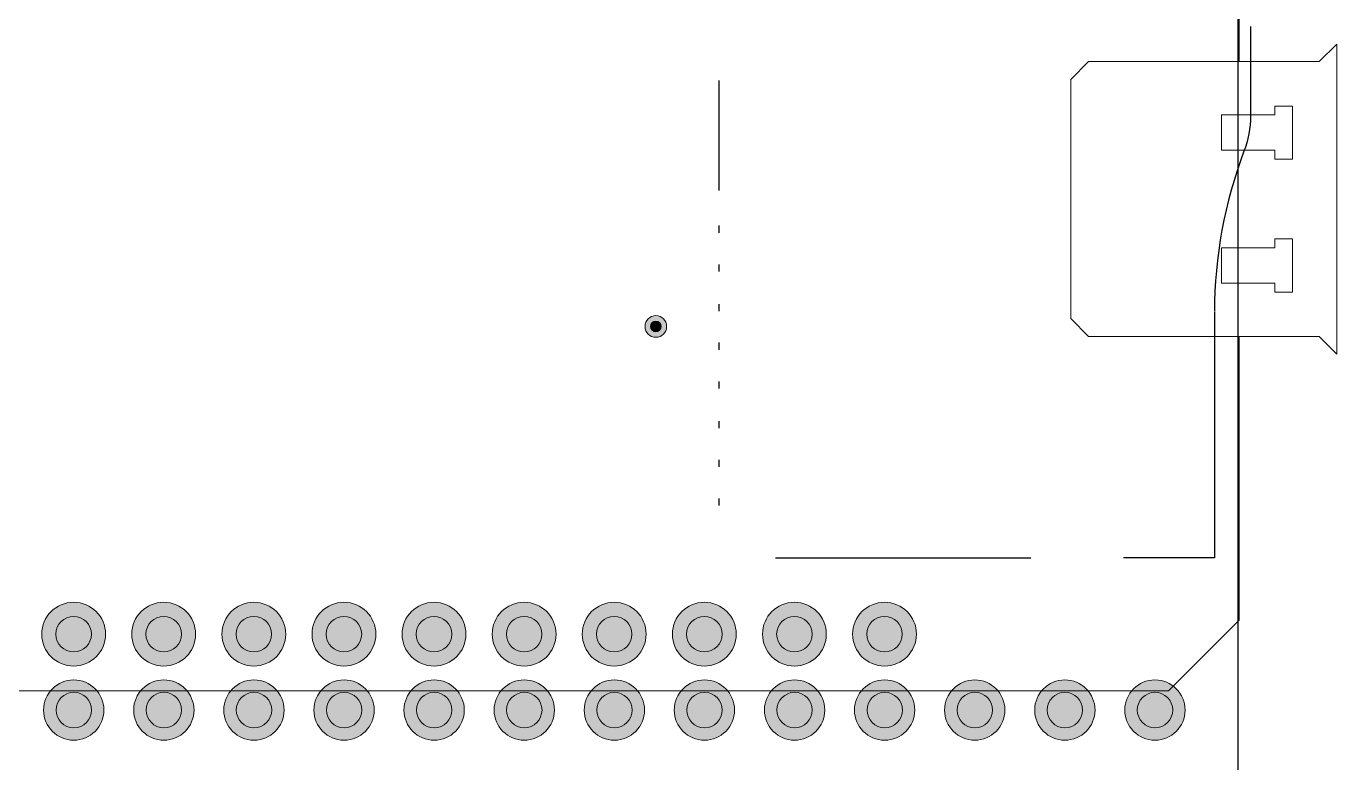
# Model space of a CAD drawing. Extents: x 47 to 242, y 40 to 285.
# Drawn here: x 137.5 to 242.2, y 171.5 to 230.4 of the extents above; entities that cross this region are included whole.
import ezdxf

# ---------------------------------------------------------------- set-up
doc = ezdxf.new("R2010")
doc.units = 0
doc.header["$MEASUREMENT"] = 0
doc.layers.add('Layer 1', color=7, linetype='Continuous')

msp = doc.modelspace()

# ---------------------------------------------------------------- hatches: boundary and pattern name
at = {"layer": 'Layer 1', "true_color": 0xbfbfbf}
h = msp.add_hatch(color=9, dxfattribs=at)
h.dxf.hatch_style = 2
edge = h.paths.add_edge_path()
edge.add_spline(control_points=[(188.64, 206.42), (188.64, 206.9), (188.25, 207.29), (187.78, 207.29), (187.3, 207.29), (186.91, 206.9), (186.91, 206.42), (186.91, 205.95), (187.3, 205.56), (187.78, 205.56), (188.25, 205.56), (188.64, 205.95), (188.64, 206.42)], knot_values=[0, 0, 0, 0, 1, 1, 1, 2, 2, 2, 3, 3, 3, 4, 4, 4, 4], degree=3, periodic=0)
edge.add_line((188.64, 206.42), (188.64, 206.42))
at = {"layer": 'Layer 1', "true_color": 0x212121}
h = msp.add_hatch(color=250, dxfattribs=at)
h.dxf.hatch_style = 2
edge = h.paths.add_edge_path()
edge.add_spline(control_points=[(188.21, 206.42), (188.21, 206.66), (188.01, 206.86), (187.78, 206.86), (187.54, 206.86), (187.34, 206.66), (187.34, 206.42), (187.34, 206.19), (187.54, 205.99), (187.78, 205.99), (188.01, 205.99), (188.21, 206.19), (188.21, 206.42)], knot_values=[0, 0, 0, 0, 1, 1, 1, 2, 2, 2, 3, 3, 3, 4, 4, 4, 4], degree=3, periodic=0)
edge.add_line((188.21, 206.42), (188.21, 206.42))
at = {"layer": 'Layer 1', "true_color": 0xbfbfbf}
h = msp.add_hatch(color=9, dxfattribs=at)
h.dxf.hatch_style = 2
edge = h.paths.add_edge_path()
edge.add_spline(control_points=[(143.8, 181.82), (143.8, 183.23), (142.66, 184.37), (141.25, 184.37), (139.84, 184.37), (138.7, 183.23), (138.7, 181.82), (138.7, 180.41), (139.84, 179.27), (141.25, 179.27), (142.66, 179.27), (143.8, 180.41), (143.8, 181.82)], knot_values=[0, 0, 0, 0, 1, 1, 1, 2, 2, 2, 3, 3, 3, 4, 4, 4, 4], degree=3, periodic=0)
edge.add_line((143.8, 181.82), (143.8, 181.82))
h = msp.add_hatch(color=9, dxfattribs=at)
h.dxf.hatch_style = 2
edge = h.paths.add_edge_path()
edge.add_spline(control_points=[(151, 181.82), (151, 183.23), (149.86, 184.37), (148.45, 184.37), (147.04, 184.37), (145.9, 183.23), (145.9, 181.82), (145.9, 180.41), (147.04, 179.27), (148.45, 179.27), (149.86, 179.27), (151, 180.41), (151, 181.82)], knot_values=[0, 0, 0, 0, 1, 1, 1, 2, 2, 2, 3, 3, 3, 4, 4, 4, 4], degree=3, periodic=0)
edge.add_line((151, 181.82), (151, 181.82))
h = msp.add_hatch(color=9, dxfattribs=at)
h.dxf.hatch_style = 2
edge = h.paths.add_edge_path()
edge.add_spline(control_points=[(158.2, 181.82), (158.2, 183.23), (157.06, 184.37), (155.65, 184.37), (154.24, 184.37), (153.1, 183.23), (153.1, 181.82), (153.1, 180.41), (154.24, 179.27), (155.65, 179.27), (157.06, 179.27), (158.2, 180.41), (158.2, 181.82)], knot_values=[0, 0, 0, 0, 1, 1, 1, 2, 2, 2, 3, 3, 3, 4, 4, 4, 4], degree=3, periodic=0)
edge.add_line((158.2, 181.82), (158.2, 181.82))
h = msp.add_hatch(color=9, dxfattribs=at)
h.dxf.hatch_style = 2
edge = h.paths.add_edge_path()
edge.add_spline(control_points=[(165.4, 181.82), (165.4, 183.23), (164.26, 184.37), (162.85, 184.37), (161.44, 184.37), (160.3, 183.23), (160.3, 181.82), (160.3, 180.41), (161.44, 179.27), (162.85, 179.27), (164.26, 179.27), (165.4, 180.41), (165.4, 181.82)], knot_values=[0, 0, 0, 0, 1, 1, 1, 2, 2, 2, 3, 3, 3, 4, 4, 4, 4], degree=3, periodic=0)
edge.add_line((165.4, 181.82), (165.4, 181.82))
h = msp.add_hatch(color=9, dxfattribs=at)
h.dxf.hatch_style = 2
edge = h.paths.add_edge_path()
edge.add_spline(control_points=[(172.6, 181.82), (172.6, 183.23), (171.46, 184.37), (170.05, 184.37), (168.64, 184.37), (167.5, 183.23), (167.5, 181.82), (167.5, 180.41), (168.64, 179.27), (170.05, 179.27), (171.46, 179.27), (172.6, 180.41), (172.6, 181.82)], knot_values=[0, 0, 0, 0, 1, 1, 1, 2, 2, 2, 3, 3, 3, 4, 4, 4, 4], degree=3, periodic=0)
edge.add_line((172.6, 181.82), (172.6, 181.82))
h = msp.add_hatch(color=9, dxfattribs=at)
h.dxf.hatch_style = 2
edge = h.paths.add_edge_path()
edge.add_spline(control_points=[(179.8, 181.82), (179.8, 183.23), (178.66, 184.37), (177.25, 184.37), (175.84, 184.37), (174.7, 183.23), (174.7, 181.82), (174.7, 180.41), (175.84, 179.27), (177.25, 179.27), (178.66, 179.27), (179.8, 180.41), (179.8, 181.82)], knot_values=[0, 0, 0, 0, 1, 1, 1, 2, 2, 2, 3, 3, 3, 4, 4, 4, 4], degree=3, periodic=0)
edge.add_line((179.8, 181.82), (179.8, 181.82))
h = msp.add_hatch(color=9, dxfattribs=at)
h.dxf.hatch_style = 2
edge = h.paths.add_edge_path()
edge.add_spline(control_points=[(187, 181.82), (187, 183.23), (185.86, 184.37), (184.45, 184.37), (183.04, 184.37), (181.9, 183.23), (181.9, 181.82), (181.9, 180.41), (183.04, 179.27), (184.45, 179.27), (185.86, 179.27), (187, 180.41), (187, 181.82)], knot_values=[0, 0, 0, 0, 1, 1, 1, 2, 2, 2, 3, 3, 3, 4, 4, 4, 4], degree=3, periodic=0)
edge.add_line((187, 181.82), (187, 181.82))
h = msp.add_hatch(color=9, dxfattribs=at)
h.dxf.hatch_style = 2
edge = h.paths.add_edge_path()
edge.add_spline(control_points=[(194.2, 181.82), (194.2, 183.23), (193.06, 184.37), (191.65, 184.37), (190.24, 184.37), (189.1, 183.23), (189.1, 181.82), (189.1, 180.41), (190.24, 179.27), (191.65, 179.27), (193.06, 179.27), (194.2, 180.41), (194.2, 181.82)], knot_values=[0, 0, 0, 0, 1, 1, 1, 2, 2, 2, 3, 3, 3, 4, 4, 4, 4], degree=3, periodic=0)
edge.add_line((194.2, 181.82), (194.2, 181.82))
h = msp.add_hatch(color=9, dxfattribs=at)
h.dxf.hatch_style = 2
edge = h.paths.add_edge_path()
edge.add_spline(control_points=[(201.4, 181.82), (201.4, 183.23), (200.26, 184.37), (198.85, 184.37), (197.44, 184.37), (196.3, 183.23), (196.3, 181.82), (196.3, 180.41), (197.44, 179.27), (198.85, 179.27), (200.26, 179.27), (201.4, 180.41), (201.4, 181.82)], knot_values=[0, 0, 0, 0, 1, 1, 1, 2, 2, 2, 3, 3, 3, 4, 4, 4, 4], degree=3, periodic=0)
edge.add_line((201.4, 181.82), (201.4, 181.82))
h = msp.add_hatch(color=9, dxfattribs=at)
h.dxf.hatch_style = 2
edge = h.paths.add_edge_path()
edge.add_spline(control_points=[(208.6, 181.82), (208.6, 183.23), (207.46, 184.37), (206.05, 184.37), (204.64, 184.37), (203.5, 183.23), (203.5, 181.82), (203.5, 180.41), (204.64, 179.27), (206.05, 179.27), (207.46, 179.27), (208.6, 180.41), (208.6, 181.82)], knot_values=[0, 0, 0, 0, 1, 1, 1, 2, 2, 2, 3, 3, 3, 4, 4, 4, 4], degree=3, periodic=0)
edge.add_line((208.6, 181.82), (208.6, 181.82))
at = {"layer": 'Layer 1', "true_color": 0x212121}
h = msp.add_hatch(color=250, dxfattribs=at)
h.dxf.hatch_style = 2
edge = h.paths.add_edge_path()
edge.add_spline(control_points=[(142.67, 181.82), (142.67, 182.6), (142.03, 183.24), (141.25, 183.24), (140.47, 183.24), (139.83, 182.6), (139.83, 181.82), (139.83, 181.04), (140.47, 180.4), (141.25, 180.4), (142.03, 180.4), (142.67, 181.04), (142.67, 181.82)], knot_values=[0, 0, 0, 0, 1, 1, 1, 2, 2, 2, 3, 3, 3, 4, 4, 4, 4], degree=3, periodic=0)
edge.add_line((142.67, 181.82), (142.67, 181.82))
h = msp.add_hatch(color=250, dxfattribs=at)
h.dxf.hatch_style = 2
edge = h.paths.add_edge_path()
edge.add_spline(control_points=[(149.87, 181.82), (149.87, 182.6), (149.23, 183.24), (148.45, 183.24), (147.67, 183.24), (147.03, 182.6), (147.03, 181.82), (147.03, 181.04), (147.67, 180.4), (148.45, 180.4), (149.23, 180.4), (149.87, 181.04), (149.87, 181.82)], knot_values=[0, 0, 0, 0, 1, 1, 1, 2, 2, 2, 3, 3, 3, 4, 4, 4, 4], degree=3, periodic=0)
edge.add_line((149.87, 181.82), (149.87, 181.82))
h = msp.add_hatch(color=250, dxfattribs=at)
h.dxf.hatch_style = 2
edge = h.paths.add_edge_path()
edge.add_spline(control_points=[(157.07, 181.82), (157.07, 182.6), (156.43, 183.24), (155.65, 183.24), (154.87, 183.24), (154.23, 182.6), (154.23, 181.82), (154.23, 181.04), (154.87, 180.4), (155.65, 180.4), (156.43, 180.4), (157.07, 181.04), (157.07, 181.82)], knot_values=[0, 0, 0, 0, 1, 1, 1, 2, 2, 2, 3, 3, 3, 4, 4, 4, 4], degree=3, periodic=0)
edge.add_line((157.07, 181.82), (157.07, 181.82))
h = msp.add_hatch(color=250, dxfattribs=at)
h.dxf.hatch_style = 2
edge = h.paths.add_edge_path()
edge.add_spline(control_points=[(164.27, 181.82), (164.27, 182.6), (163.63, 183.24), (162.85, 183.24), (162.07, 183.24), (161.43, 182.6), (161.43, 181.82), (161.43, 181.04), (162.07, 180.4), (162.85, 180.4), (163.63, 180.4), (164.27, 181.04), (164.27, 181.82)], knot_values=[0, 0, 0, 0, 1, 1, 1, 2, 2, 2, 3, 3, 3, 4, 4, 4, 4], degree=3, periodic=0)
edge.add_line((164.27, 181.82), (164.27, 181.82))
h = msp.add_hatch(color=250, dxfattribs=at)
h.dxf.hatch_style = 2
edge = h.paths.add_edge_path()
edge.add_spline(control_points=[(171.47, 181.82), (171.47, 182.6), (170.83, 183.24), (170.05, 183.24), (169.27, 183.24), (168.63, 182.6), (168.63, 181.82), (168.63, 181.04), (169.27, 180.4), (170.05, 180.4), (170.83, 180.4), (171.47, 181.04), (171.47, 181.82)], knot_values=[0, 0, 0, 0, 1, 1, 1, 2, 2, 2, 3, 3, 3, 4, 4, 4, 4], degree=3, periodic=0)
edge.add_line((171.47, 181.82), (171.47, 181.82))
h = msp.add_hatch(color=250, dxfattribs=at)
h.dxf.hatch_style = 2
edge = h.paths.add_edge_path()
edge.add_spline(control_points=[(178.67, 181.82), (178.67, 182.6), (178.03, 183.24), (177.25, 183.24), (176.47, 183.24), (175.83, 182.6), (175.83, 181.82), (175.83, 181.04), (176.47, 180.4), (177.25, 180.4), (178.03, 180.4), (178.67, 181.04), (178.67, 181.82)], knot_values=[0, 0, 0, 0, 1, 1, 1, 2, 2, 2, 3, 3, 3, 4, 4, 4, 4], degree=3, periodic=0)
edge.add_line((178.67, 181.82), (178.67, 181.82))
h = msp.add_hatch(color=250, dxfattribs=at)
h.dxf.hatch_style = 2
edge = h.paths.add_edge_path()
edge.add_spline(control_points=[(185.87, 181.82), (185.87, 182.6), (185.23, 183.24), (184.45, 183.24), (183.67, 183.24), (183.03, 182.6), (183.03, 181.82), (183.03, 181.04), (183.67, 180.4), (184.45, 180.4), (185.23, 180.4), (185.87, 181.04), (185.87, 181.82)], knot_values=[0, 0, 0, 0, 1, 1, 1, 2, 2, 2, 3, 3, 3, 4, 4, 4, 4], degree=3, periodic=0)
edge.add_line((185.87, 181.82), (185.87, 181.82))
h = msp.add_hatch(color=250, dxfattribs=at)
h.dxf.hatch_style = 2
edge = h.paths.add_edge_path()
edge.add_spline(control_points=[(193.07, 181.82), (193.07, 182.6), (192.43, 183.24), (191.65, 183.24), (190.87, 183.24), (190.23, 182.6), (190.23, 181.82), (190.23, 181.04), (190.87, 180.4), (191.65, 180.4), (192.43, 180.4), (193.07, 181.04), (193.07, 181.82)], knot_values=[0, 0, 0, 0, 1, 1, 1, 2, 2, 2, 3, 3, 3, 4, 4, 4, 4], degree=3, periodic=0)
edge.add_line((193.07, 181.82), (193.07, 181.82))
h = msp.add_hatch(color=250, dxfattribs=at)
h.dxf.hatch_style = 2
edge = h.paths.add_edge_path()
edge.add_spline(control_points=[(200.27, 181.82), (200.27, 182.6), (199.63, 183.24), (198.85, 183.24), (198.07, 183.24), (197.43, 182.6), (197.43, 181.82), (197.43, 181.04), (198.07, 180.4), (198.85, 180.4), (199.63, 180.4), (200.27, 181.04), (200.27, 181.82)], knot_values=[0, 0, 0, 0, 1, 1, 1, 2, 2, 2, 3, 3, 3, 4, 4, 4, 4], degree=3, periodic=0)
edge.add_line((200.27, 181.82), (200.27, 181.82))
h = msp.add_hatch(color=250, dxfattribs=at)
h.dxf.hatch_style = 2
edge = h.paths.add_edge_path()
edge.add_spline(control_points=[(207.47, 181.82), (207.47, 182.6), (206.83, 183.24), (206.05, 183.24), (205.27, 183.24), (204.63, 182.6), (204.63, 181.82), (204.63, 181.04), (205.27, 180.4), (206.05, 180.4), (206.83, 180.4), (207.47, 181.04), (207.47, 181.82)], knot_values=[0, 0, 0, 0, 1, 1, 1, 2, 2, 2, 3, 3, 3, 4, 4, 4, 4], degree=3, periodic=0)
edge.add_line((207.47, 181.82), (207.47, 181.82))
at = {"layer": 'Layer 1', "true_color": 0xbfbfbf}
h = msp.add_hatch(color=9, dxfattribs=at)
h.dxf.hatch_style = 2
edge = h.paths.add_edge_path()
edge.add_spline(control_points=[(143.67, 175.75), (143.67, 177.08), (142.59, 178.16), (141.26, 178.16), (139.93, 178.16), (138.85, 177.08), (138.85, 175.75), (138.85, 174.42), (139.93, 173.34), (141.26, 173.34), (142.59, 173.34), (143.67, 174.42), (143.67, 175.75)], knot_values=[0, 0, 0, 0, 1, 1, 1, 2, 2, 2, 3, 3, 3, 4, 4, 4, 4], degree=3, periodic=0)
edge.add_line((143.67, 175.75), (143.67, 175.75))
h = msp.add_hatch(color=9, dxfattribs=at)
h.dxf.hatch_style = 2
edge = h.paths.add_edge_path()
edge.add_spline(control_points=[(150.87, 175.75), (150.87, 177.08), (149.79, 178.16), (148.46, 178.16), (147.13, 178.16), (146.05, 177.08), (146.05, 175.75), (146.05, 174.42), (147.13, 173.34), (148.46, 173.34), (149.79, 173.34), (150.87, 174.42), (150.87, 175.75)], knot_values=[0, 0, 0, 0, 1, 1, 1, 2, 2, 2, 3, 3, 3, 4, 4, 4, 4], degree=3, periodic=0)
edge.add_line((150.87, 175.75), (150.87, 175.75))
h = msp.add_hatch(color=9, dxfattribs=at)
h.dxf.hatch_style = 2
edge = h.paths.add_edge_path()
edge.add_spline(control_points=[(158.07, 175.75), (158.07, 177.08), (156.99, 178.16), (155.66, 178.16), (154.33, 178.16), (153.25, 177.08), (153.25, 175.75), (153.25, 174.42), (154.33, 173.34), (155.66, 173.34), (156.99, 173.34), (158.07, 174.42), (158.07, 175.75)], knot_values=[0, 0, 0, 0, 1, 1, 1, 2, 2, 2, 3, 3, 3, 4, 4, 4, 4], degree=3, periodic=0)
edge.add_line((158.07, 175.75), (158.07, 175.75))
h = msp.add_hatch(color=9, dxfattribs=at)
h.dxf.hatch_style = 2
edge = h.paths.add_edge_path()
edge.add_spline(control_points=[(165.27, 175.75), (165.27, 177.08), (164.19, 178.16), (162.86, 178.16), (161.53, 178.16), (160.45, 177.08), (160.45, 175.75), (160.45, 174.42), (161.53, 173.34), (162.86, 173.34), (164.19, 173.34), (165.27, 174.42), (165.27, 175.75)], knot_values=[0, 0, 0, 0, 1, 1, 1, 2, 2, 2, 3, 3, 3, 4, 4, 4, 4], degree=3, periodic=0)
edge.add_line((165.27, 175.75), (165.27, 175.75))
h = msp.add_hatch(color=9, dxfattribs=at)
h.dxf.hatch_style = 2
edge = h.paths.add_edge_path()
edge.add_spline(control_points=[(172.47, 175.75), (172.47, 177.08), (171.39, 178.16), (170.06, 178.16), (168.73, 178.16), (167.65, 177.08), (167.65, 175.75), (167.65, 174.42), (168.73, 173.34), (170.06, 173.34), (171.39, 173.34), (172.47, 174.42), (172.47, 175.75)], knot_values=[0, 0, 0, 0, 1, 1, 1, 2, 2, 2, 3, 3, 3, 4, 4, 4, 4], degree=3, periodic=0)
edge.add_line((172.47, 175.75), (172.47, 175.75))
h = msp.add_hatch(color=9, dxfattribs=at)
h.dxf.hatch_style = 2
edge = h.paths.add_edge_path()
edge.add_spline(control_points=[(179.67, 175.75), (179.67, 177.08), (178.59, 178.16), (177.26, 178.16), (175.93, 178.16), (174.85, 177.08), (174.85, 175.75), (174.85, 174.42), (175.93, 173.34), (177.26, 173.34), (178.59, 173.34), (179.67, 174.42), (179.67, 175.75)], knot_values=[0, 0, 0, 0, 1, 1, 1, 2, 2, 2, 3, 3, 3, 4, 4, 4, 4], degree=3, periodic=0)
edge.add_line((179.67, 175.75), (179.67, 175.75))
h = msp.add_hatch(color=9, dxfattribs=at)
h.dxf.hatch_style = 2
edge = h.paths.add_edge_path()
edge.add_spline(control_points=[(186.87, 175.75), (186.87, 177.08), (185.79, 178.16), (184.46, 178.16), (183.13, 178.16), (182.05, 177.08), (182.05, 175.75), (182.05, 174.42), (183.13, 173.34), (184.46, 173.34), (185.79, 173.34), (186.87, 174.42), (186.87, 175.75)], knot_values=[0, 0, 0, 0, 1, 1, 1, 2, 2, 2, 3, 3, 3, 4, 4, 4, 4], degree=3, periodic=0)
edge.add_line((186.87, 175.75), (186.87, 175.75))
h = msp.add_hatch(color=9, dxfattribs=at)
h.dxf.hatch_style = 2
edge = h.paths.add_edge_path()
edge.add_spline(control_points=[(194.07, 175.75), (194.07, 177.08), (192.99, 178.16), (191.66, 178.16), (190.33, 178.16), (189.25, 177.08), (189.25, 175.75), (189.25, 174.42), (190.33, 173.34), (191.66, 173.34), (192.99, 173.34), (194.07, 174.42), (194.07, 175.75)], knot_values=[0, 0, 0, 0, 1, 1, 1, 2, 2, 2, 3, 3, 3, 4, 4, 4, 4], degree=3, periodic=0)
edge.add_line((194.07, 175.75), (194.07, 175.75))
h = msp.add_hatch(color=9, dxfattribs=at)
h.dxf.hatch_style = 2
edge = h.paths.add_edge_path()
edge.add_spline(control_points=[(201.27, 175.75), (201.27, 177.08), (200.19, 178.16), (198.86, 178.16), (197.53, 178.16), (196.45, 177.08), (196.45, 175.75), (196.45, 174.42), (197.53, 173.34), (198.86, 173.34), (200.19, 173.34), (201.27, 174.42), (201.27, 175.75)], knot_values=[0, 0, 0, 0, 1, 1, 1, 2, 2, 2, 3, 3, 3, 4, 4, 4, 4], degree=3, periodic=0)
edge.add_line((201.27, 175.75), (201.27, 175.75))
h = msp.add_hatch(color=9, dxfattribs=at)
h.dxf.hatch_style = 2
edge = h.paths.add_edge_path()
edge.add_spline(control_points=[(208.47, 175.75), (208.47, 177.08), (207.39, 178.16), (206.06, 178.16), (204.73, 178.16), (203.65, 177.08), (203.65, 175.75), (203.65, 174.42), (204.73, 173.34), (206.06, 173.34), (207.39, 173.34), (208.47, 174.42), (208.47, 175.75)], knot_values=[0, 0, 0, 0, 1, 1, 1, 2, 2, 2, 3, 3, 3, 4, 4, 4, 4], degree=3, periodic=0)
edge.add_line((208.47, 175.75), (208.47, 175.75))
h = msp.add_hatch(color=9, dxfattribs=at)
h.dxf.hatch_style = 2
edge = h.paths.add_edge_path()
edge.add_spline(control_points=[(215.67, 175.75), (215.67, 177.08), (214.59, 178.16), (213.26, 178.16), (211.93, 178.16), (210.85, 177.08), (210.85, 175.75), (210.85, 174.42), (211.93, 173.34), (213.26, 173.34), (214.59, 173.34), (215.67, 174.42), (215.67, 175.75)], knot_values=[0, 0, 0, 0, 1, 1, 1, 2, 2, 2, 3, 3, 3, 4, 4, 4, 4], degree=3, periodic=0)
edge.add_line((215.67, 175.75), (215.67, 175.75))
h = msp.add_hatch(color=9, dxfattribs=at)
h.dxf.hatch_style = 2
edge = h.paths.add_edge_path()
edge.add_spline(control_points=[(222.87, 175.75), (222.87, 177.08), (221.79, 178.16), (220.46, 178.16), (219.13, 178.16), (218.05, 177.08), (218.05, 175.75), (218.05, 174.42), (219.13, 173.34), (220.46, 173.34), (221.79, 173.34), (222.87, 174.42), (222.87, 175.75)], knot_values=[0, 0, 0, 0, 1, 1, 1, 2, 2, 2, 3, 3, 3, 4, 4, 4, 4], degree=3, periodic=0)
edge.add_line((222.87, 175.75), (222.87, 175.75))
h = msp.add_hatch(color=9, dxfattribs=at)
h.dxf.hatch_style = 2
edge = h.paths.add_edge_path()
edge.add_spline(control_points=[(230.07, 175.75), (230.07, 177.08), (228.99, 178.16), (227.66, 178.16), (226.33, 178.16), (225.25, 177.08), (225.25, 175.75), (225.25, 174.42), (226.33, 173.34), (227.66, 173.34), (228.99, 173.34), (230.07, 174.42), (230.07, 175.75)], knot_values=[0, 0, 0, 0, 1, 1, 1, 2, 2, 2, 3, 3, 3, 4, 4, 4, 4], degree=3, periodic=0)
edge.add_line((230.07, 175.75), (230.07, 175.75))
at = {"layer": 'Layer 1', "true_color": 0x212121}
h = msp.add_hatch(color=250, dxfattribs=at)
h.dxf.hatch_style = 2
edge = h.paths.add_edge_path()
edge.add_spline(control_points=[(142.68, 175.75), (142.68, 176.53), (142.05, 177.17), (141.26, 177.17), (140.48, 177.17), (139.85, 176.53), (139.85, 175.75), (139.85, 174.97), (140.48, 174.33), (141.26, 174.33), (142.05, 174.33), (142.68, 174.97), (142.68, 175.75)], knot_values=[0, 0, 0, 0, 1, 1, 1, 2, 2, 2, 3, 3, 3, 4, 4, 4, 4], degree=3, periodic=0)
edge.add_line((142.68, 175.75), (142.68, 175.75))
h = msp.add_hatch(color=250, dxfattribs=at)
h.dxf.hatch_style = 2
edge = h.paths.add_edge_path()
edge.add_spline(control_points=[(149.88, 175.75), (149.88, 176.53), (149.25, 177.17), (148.46, 177.17), (147.68, 177.17), (147.05, 176.53), (147.05, 175.75), (147.05, 174.97), (147.68, 174.33), (148.46, 174.33), (149.25, 174.33), (149.88, 174.97), (149.88, 175.75)], knot_values=[0, 0, 0, 0, 1, 1, 1, 2, 2, 2, 3, 3, 3, 4, 4, 4, 4], degree=3, periodic=0)
edge.add_line((149.88, 175.75), (149.88, 175.75))
h = msp.add_hatch(color=250, dxfattribs=at)
h.dxf.hatch_style = 2
edge = h.paths.add_edge_path()
edge.add_spline(control_points=[(157.08, 175.75), (157.08, 176.53), (156.45, 177.17), (155.66, 177.17), (154.88, 177.17), (154.25, 176.53), (154.25, 175.75), (154.25, 174.97), (154.88, 174.33), (155.66, 174.33), (156.45, 174.33), (157.08, 174.97), (157.08, 175.75)], knot_values=[0, 0, 0, 0, 1, 1, 1, 2, 2, 2, 3, 3, 3, 4, 4, 4, 4], degree=3, periodic=0)
edge.add_line((157.08, 175.75), (157.08, 175.75))
h = msp.add_hatch(color=250, dxfattribs=at)
h.dxf.hatch_style = 2
edge = h.paths.add_edge_path()
edge.add_spline(control_points=[(164.28, 175.75), (164.28, 176.53), (163.65, 177.17), (162.86, 177.17), (162.08, 177.17), (161.45, 176.53), (161.45, 175.75), (161.45, 174.97), (162.08, 174.33), (162.86, 174.33), (163.65, 174.33), (164.28, 174.97), (164.28, 175.75)], knot_values=[0, 0, 0, 0, 1, 1, 1, 2, 2, 2, 3, 3, 3, 4, 4, 4, 4], degree=3, periodic=0)
edge.add_line((164.28, 175.75), (164.28, 175.75))
h = msp.add_hatch(color=250, dxfattribs=at)
h.dxf.hatch_style = 2
edge = h.paths.add_edge_path()
edge.add_spline(control_points=[(171.48, 175.75), (171.48, 176.53), (170.85, 177.17), (170.06, 177.17), (169.28, 177.17), (168.65, 176.53), (168.65, 175.75), (168.65, 174.97), (169.28, 174.33), (170.06, 174.33), (170.85, 174.33), (171.48, 174.97), (171.48, 175.75)], knot_values=[0, 0, 0, 0, 1, 1, 1, 2, 2, 2, 3, 3, 3, 4, 4, 4, 4], degree=3, periodic=0)
edge.add_line((171.48, 175.75), (171.48, 175.75))
h = msp.add_hatch(color=250, dxfattribs=at)
h.dxf.hatch_style = 2
edge = h.paths.add_edge_path()
edge.add_spline(control_points=[(178.68, 175.75), (178.68, 176.53), (178.05, 177.17), (177.26, 177.17), (176.48, 177.17), (175.85, 176.53), (175.85, 175.75), (175.85, 174.97), (176.48, 174.33), (177.26, 174.33), (178.05, 174.33), (178.68, 174.97), (178.68, 175.75)], knot_values=[0, 0, 0, 0, 1, 1, 1, 2, 2, 2, 3, 3, 3, 4, 4, 4, 4], degree=3, periodic=0)
edge.add_line((178.68, 175.75), (178.68, 175.75))
h = msp.add_hatch(color=250, dxfattribs=at)
h.dxf.hatch_style = 2
edge = h.paths.add_edge_path()
edge.add_spline(control_points=[(185.88, 175.75), (185.88, 176.53), (185.25, 177.17), (184.46, 177.17), (183.68, 177.17), (183.05, 176.53), (183.05, 175.75), (183.05, 174.97), (183.68, 174.33), (184.46, 174.33), (185.25, 174.33), (185.88, 174.97), (185.88, 175.75)], knot_values=[0, 0, 0, 0, 1, 1, 1, 2, 2, 2, 3, 3, 3, 4, 4, 4, 4], degree=3, periodic=0)
edge.add_line((185.88, 175.75), (185.88, 175.75))
h = msp.add_hatch(color=250, dxfattribs=at)
h.dxf.hatch_style = 2
edge = h.paths.add_edge_path()
edge.add_spline(control_points=[(193.08, 175.75), (193.08, 176.53), (192.45, 177.17), (191.66, 177.17), (190.88, 177.17), (190.25, 176.53), (190.25, 175.75), (190.25, 174.97), (190.88, 174.33), (191.66, 174.33), (192.45, 174.33), (193.08, 174.97), (193.08, 175.75)], knot_values=[0, 0, 0, 0, 1, 1, 1, 2, 2, 2, 3, 3, 3, 4, 4, 4, 4], degree=3, periodic=0)
edge.add_line((193.08, 175.75), (193.08, 175.75))
h = msp.add_hatch(color=250, dxfattribs=at)
h.dxf.hatch_style = 2
edge = h.paths.add_edge_path()
edge.add_spline(control_points=[(200.28, 175.75), (200.28, 176.53), (199.65, 177.17), (198.86, 177.17), (198.08, 177.17), (197.45, 176.53), (197.45, 175.75), (197.45, 174.97), (198.08, 174.33), (198.86, 174.33), (199.65, 174.33), (200.28, 174.97), (200.28, 175.75)], knot_values=[0, 0, 0, 0, 1, 1, 1, 2, 2, 2, 3, 3, 3, 4, 4, 4, 4], degree=3, periodic=0)
edge.add_line((200.28, 175.75), (200.28, 175.75))
h = msp.add_hatch(color=250, dxfattribs=at)
h.dxf.hatch_style = 2
edge = h.paths.add_edge_path()
edge.add_spline(control_points=[(207.48, 175.75), (207.48, 176.53), (206.85, 177.17), (206.06, 177.17), (205.28, 177.17), (204.65, 176.53), (204.65, 175.75), (204.65, 174.97), (205.28, 174.33), (206.06, 174.33), (206.85, 174.33), (207.48, 174.97), (207.48, 175.75)], knot_values=[0, 0, 0, 0, 1, 1, 1, 2, 2, 2, 3, 3, 3, 4, 4, 4, 4], degree=3, periodic=0)
edge.add_line((207.48, 175.75), (207.48, 175.75))
h = msp.add_hatch(color=250, dxfattribs=at)
h.dxf.hatch_style = 2
edge = h.paths.add_edge_path()
edge.add_spline(control_points=[(214.68, 175.75), (214.68, 176.53), (214.05, 177.17), (213.26, 177.17), (212.48, 177.17), (211.85, 176.53), (211.85, 175.75), (211.85, 174.97), (212.48, 174.33), (213.26, 174.33), (214.05, 174.33), (214.68, 174.97), (214.68, 175.75)], knot_values=[0, 0, 0, 0, 1, 1, 1, 2, 2, 2, 3, 3, 3, 4, 4, 4, 4], degree=3, periodic=0)
edge.add_line((214.68, 175.75), (214.68, 175.75))
h = msp.add_hatch(color=250, dxfattribs=at)
h.dxf.hatch_style = 2
edge = h.paths.add_edge_path()
edge.add_spline(control_points=[(221.88, 175.75), (221.88, 176.53), (221.25, 177.17), (220.46, 177.17), (219.68, 177.17), (219.05, 176.53), (219.05, 175.75), (219.05, 174.97), (219.68, 174.33), (220.46, 174.33), (221.25, 174.33), (221.88, 174.97), (221.88, 175.75)], knot_values=[0, 0, 0, 0, 1, 1, 1, 2, 2, 2, 3, 3, 3, 4, 4, 4, 4], degree=3, periodic=0)
edge.add_line((221.88, 175.75), (221.88, 175.75))
h = msp.add_hatch(color=250, dxfattribs=at)
h.dxf.hatch_style = 2
edge = h.paths.add_edge_path()
edge.add_spline(control_points=[(229.08, 175.75), (229.08, 176.53), (228.45, 177.17), (227.66, 177.17), (226.88, 177.17), (226.25, 176.53), (226.25, 175.75), (226.25, 174.97), (226.88, 174.33), (227.66, 174.33), (228.45, 174.33), (229.08, 174.97), (229.08, 175.75)], knot_values=[0, 0, 0, 0, 1, 1, 1, 2, 2, 2, 3, 3, 3, 4, 4, 4, 4], degree=3, periodic=0)
edge.add_line((229.08, 175.75), (229.08, 175.75))

# ---------------------------------------------------------------- linework, layer by layer
at = {"layer": 'Layer 1', "color": 6, "lineweight": 25, "true_color": 0xff00ff}
msp.add_lwpolyline([(46.94, 285.41), (234.29, 285.41), (234.29, 39.67), (46.94, 39.67), (46.94, 285.41)], dxfattribs=at)
at = {"layer": 'Layer 1', "color": 40, "lineweight": 13, "true_color": 0xffcc00}
for points in [[(228.73, 177.28), (234.4, 182.95), (234.4, 205.63), (240.77, 205.63), (242.19, 204.21), (242.19, 229.01), (240.77, 227.6), (234.4, 227.6), (234.4, 253.82), (228.73, 259.49), (89.83, 259.49), (84.16, 253.82), (84.16, 182.95), (89.83, 177.28), (228.73, 177.28)], [(234.4, 227.6), (222.35, 227.6), (220.93, 226.18), (220.93, 207.05), (222.35, 205.63), (234.4, 205.63)], [(232.98, 223.35), (232.98, 220.51), (237.23, 220.51), (237.23, 219.8), (238.65, 219.8), (238.65, 224.05), (237.23, 224.05), (237.23, 223.35), (232.98, 223.35)], [(232.98, 212.72), (237.23, 212.72), (237.23, 213.43), (238.65, 213.43), (238.65, 209.17), (237.23, 209.17), (237.23, 209.88), (232.98, 209.88), (232.98, 212.72)]]:
    msp.add_lwpolyline(points, dxfattribs=at)
at = {"layer": 'Layer 1', "color": 40, "lineweight": 25, "true_color": 0xffcc00}
for points in [[(235.3, 230.4), (235.3, 223.27)], [(192.82, 226.08), (192.82, 217.3)], [(192.82, 214.49), (192.82, 213.91)], [(192.82, 211.39), (192.82, 210.82)], [(192.82, 208.22), (192.82, 207.65)], [(232.42, 207.58), (232.42, 187.92), (225.14, 187.92)], [(192.82, 205.13), (192.82, 204.55)], [(192.82, 202.03), (192.82, 201.46)], [(192.82, 198.86), (192.82, 198.29)], [(192.82, 195.77), (192.82, 195.19)], [(192.82, 192.67), (192.82, 192.1)], [(197.35, 187.92), (217.73, 187.92)]]:
    msp.add_lwpolyline(points, dxfattribs=at)
for points in [[(235.3, 223.26), (235.3, 222.29), (235.12, 221.33), (234.77, 220.43)], [(234.77, 220.43), (233.22, 216.33), (232.42, 211.99), (232.42, 207.61)]]:
    msp.add_open_spline(points, degree=3, dxfattribs=at)
at = {"layer": 'Layer 1', "lineweight": 0}
for points in [[(188.64, 206.42), (188.64, 206.9), (188.25, 207.29), (187.78, 207.29), (187.3, 207.29), (186.91, 206.9), (186.91, 206.42), (186.91, 205.95), (187.3, 205.56), (187.78, 205.56), (188.25, 205.56), (188.64, 205.95), (188.64, 206.42)], [(188.21, 206.42), (188.21, 206.66), (188.01, 206.86), (187.78, 206.86), (187.54, 206.86), (187.34, 206.66), (187.34, 206.42), (187.34, 206.19), (187.54, 205.99), (187.78, 205.99), (188.01, 205.99), (188.21, 206.19), (188.21, 206.42)], [(143.8, 181.82), (143.8, 183.23), (142.66, 184.37), (141.25, 184.37), (139.84, 184.37), (138.7, 183.23), (138.7, 181.82), (138.7, 180.41), (139.84, 179.27), (141.25, 179.27), (142.66, 179.27), (143.8, 180.41), (143.8, 181.82)], [(151, 181.82), (151, 183.23), (149.86, 184.37), (148.45, 184.37), (147.04, 184.37), (145.9, 183.23), (145.9, 181.82), (145.9, 180.41), (147.04, 179.27), (148.45, 179.27), (149.86, 179.27), (151, 180.41), (151, 181.82)], [(158.2, 181.82), (158.2, 183.23), (157.06, 184.37), (155.65, 184.37), (154.24, 184.37), (153.1, 183.23), (153.1, 181.82), (153.1, 180.41), (154.24, 179.27), (155.65, 179.27), (157.06, 179.27), (158.2, 180.41), (158.2, 181.82)], [(165.4, 181.82), (165.4, 183.23), (164.26, 184.37), (162.85, 184.37), (161.44, 184.37), (160.3, 183.23), (160.3, 181.82), (160.3, 180.41), (161.44, 179.27), (162.85, 179.27), (164.26, 179.27), (165.4, 180.41), (165.4, 181.82)], [(172.6, 181.82), (172.6, 183.23), (171.46, 184.37), (170.05, 184.37), (168.64, 184.37), (167.5, 183.23), (167.5, 181.82), (167.5, 180.41), (168.64, 179.27), (170.05, 179.27), (171.46, 179.27), (172.6, 180.41), (172.6, 181.82)], [(179.8, 181.82), (179.8, 183.23), (178.66, 184.37), (177.25, 184.37), (175.84, 184.37), (174.7, 183.23), (174.7, 181.82), (174.7, 180.41), (175.84, 179.27), (177.25, 179.27), (178.66, 179.27), (179.8, 180.41), (179.8, 181.82)], [(187, 181.82), (187, 183.23), (185.86, 184.37), (184.45, 184.37), (183.04, 184.37), (181.9, 183.23), (181.9, 181.82), (181.9, 180.41), (183.04, 179.27), (184.45, 179.27), (185.86, 179.27), (187, 180.41), (187, 181.82)], [(194.2, 181.82), (194.2, 183.23), (193.06, 184.37), (191.65, 184.37), (190.24, 184.37), (189.1, 183.23), (189.1, 181.82), (189.1, 180.41), (190.24, 179.27), (191.65, 179.27), (193.06, 179.27), (194.2, 180.41), (194.2, 181.82)], [(201.4, 181.82), (201.4, 183.23), (200.26, 184.37), (198.85, 184.37), (197.44, 184.37), (196.3, 183.23), (196.3, 181.82), (196.3, 180.41), (197.44, 179.27), (198.85, 179.27), (200.26, 179.27), (201.4, 180.41), (201.4, 181.82)], [(208.6, 181.82), (208.6, 183.23), (207.46, 184.37), (206.05, 184.37), (204.64, 184.37), (203.5, 183.23), (203.5, 181.82), (203.5, 180.41), (204.64, 179.27), (206.05, 179.27), (207.46, 179.27), (208.6, 180.41), (208.6, 181.82)], [(142.67, 181.82), (142.67, 182.6), (142.03, 183.24), (141.25, 183.24), (140.47, 183.24), (139.83, 182.6), (139.83, 181.82), (139.83, 181.04), (140.47, 180.4), (141.25, 180.4), (142.03, 180.4), (142.67, 181.04), (142.67, 181.82)], [(149.87, 181.82), (149.87, 182.6), (149.23, 183.24), (148.45, 183.24), (147.67, 183.24), (147.03, 182.6), (147.03, 181.82), (147.03, 181.04), (147.67, 180.4), (148.45, 180.4), (149.23, 180.4), (149.87, 181.04), (149.87, 181.82)], [(157.07, 181.82), (157.07, 182.6), (156.43, 183.24), (155.65, 183.24), (154.87, 183.24), (154.23, 182.6), (154.23, 181.82), (154.23, 181.04), (154.87, 180.4), (155.65, 180.4), (156.43, 180.4), (157.07, 181.04), (157.07, 181.82)], [(164.27, 181.82), (164.27, 182.6), (163.63, 183.24), (162.85, 183.24), (162.07, 183.24), (161.43, 182.6), (161.43, 181.82), (161.43, 181.04), (162.07, 180.4), (162.85, 180.4), (163.63, 180.4), (164.27, 181.04), (164.27, 181.82)], [(171.47, 181.82), (171.47, 182.6), (170.83, 183.24), (170.05, 183.24), (169.27, 183.24), (168.63, 182.6), (168.63, 181.82), (168.63, 181.04), (169.27, 180.4), (170.05, 180.4), (170.83, 180.4), (171.47, 181.04), (171.47, 181.82)], [(178.67, 181.82), (178.67, 182.6), (178.03, 183.24), (177.25, 183.24), (176.47, 183.24), (175.83, 182.6), (175.83, 181.82), (175.83, 181.04), (176.47, 180.4), (177.25, 180.4), (178.03, 180.4), (178.67, 181.04), (178.67, 181.82)], [(185.87, 181.82), (185.87, 182.6), (185.23, 183.24), (184.45, 183.24), (183.67, 183.24), (183.03, 182.6), (183.03, 181.82), (183.03, 181.04), (183.67, 180.4), (184.45, 180.4), (185.23, 180.4), (185.87, 181.04), (185.87, 181.82)], [(193.07, 181.82), (193.07, 182.6), (192.43, 183.24), (191.65, 183.24), (190.87, 183.24), (190.23, 182.6), (190.23, 181.82), (190.23, 181.04), (190.87, 180.4), (191.65, 180.4), (192.43, 180.4), (193.07, 181.04), (193.07, 181.82)], [(200.27, 181.82), (200.27, 182.6), (199.63, 183.24), (198.85, 183.24), (198.07, 183.24), (197.43, 182.6), (197.43, 181.82), (197.43, 181.04), (198.07, 180.4), (198.85, 180.4), (199.63, 180.4), (200.27, 181.04), (200.27, 181.82)], [(207.47, 181.82), (207.47, 182.6), (206.83, 183.24), (206.05, 183.24), (205.27, 183.24), (204.63, 182.6), (204.63, 181.82), (204.63, 181.04), (205.27, 180.4), (206.05, 180.4), (206.83, 180.4), (207.47, 181.04), (207.47, 181.82)], [(143.67, 175.75), (143.67, 177.08), (142.59, 178.16), (141.26, 178.16), (139.93, 178.16), (138.85, 177.08), (138.85, 175.75), (138.85, 174.42), (139.93, 173.34), (141.26, 173.34), (142.59, 173.34), (143.67, 174.42), (143.67, 175.75)], [(150.87, 175.75), (150.87, 177.08), (149.79, 178.16), (148.46, 178.16), (147.13, 178.16), (146.05, 177.08), (146.05, 175.75), (146.05, 174.42), (147.13, 173.34), (148.46, 173.34), (149.79, 173.34), (150.87, 174.42), (150.87, 175.75)], [(158.07, 175.75), (158.07, 177.08), (156.99, 178.16), (155.66, 178.16), (154.33, 178.16), (153.25, 177.08), (153.25, 175.75), (153.25, 174.42), (154.33, 173.34), (155.66, 173.34), (156.99, 173.34), (158.07, 174.42), (158.07, 175.75)], [(165.27, 175.75), (165.27, 177.08), (164.19, 178.16), (162.86, 178.16), (161.53, 178.16), (160.45, 177.08), (160.45, 175.75), (160.45, 174.42), (161.53, 173.34), (162.86, 173.34), (164.19, 173.34), (165.27, 174.42), (165.27, 175.75)], [(172.47, 175.75), (172.47, 177.08), (171.39, 178.16), (170.06, 178.16), (168.73, 178.16), (167.65, 177.08), (167.65, 175.75), (167.65, 174.42), (168.73, 173.34), (170.06, 173.34), (171.39, 173.34), (172.47, 174.42), (172.47, 175.75)], [(179.67, 175.75), (179.67, 177.08), (178.59, 178.16), (177.26, 178.16), (175.93, 178.16), (174.85, 177.08), (174.85, 175.75), (174.85, 174.42), (175.93, 173.34), (177.26, 173.34), (178.59, 173.34), (179.67, 174.42), (179.67, 175.75)], [(186.87, 175.75), (186.87, 177.08), (185.79, 178.16), (184.46, 178.16), (183.13, 178.16), (182.05, 177.08), (182.05, 175.75), (182.05, 174.42), (183.13, 173.34), (184.46, 173.34), (185.79, 173.34), (186.87, 174.42), (186.87, 175.75)], [(194.07, 175.75), (194.07, 177.08), (192.99, 178.16), (191.66, 178.16), (190.33, 178.16), (189.25, 177.08), (189.25, 175.75), (189.25, 174.42), (190.33, 173.34), (191.66, 173.34), (192.99, 173.34), (194.07, 174.42), (194.07, 175.75)], [(201.27, 175.75), (201.27, 177.08), (200.19, 178.16), (198.86, 178.16), (197.53, 178.16), (196.45, 177.08), (196.45, 175.75), (196.45, 174.42), (197.53, 173.34), (198.86, 173.34), (200.19, 173.34), (201.27, 174.42), (201.27, 175.75)], [(208.47, 175.75), (208.47, 177.08), (207.39, 178.16), (206.06, 178.16), (204.73, 178.16), (203.65, 177.08), (203.65, 175.75), (203.65, 174.42), (204.73, 173.34), (206.06, 173.34), (207.39, 173.34), (208.47, 174.42), (208.47, 175.75)], [(215.67, 175.75), (215.67, 177.08), (214.59, 178.16), (213.26, 178.16), (211.93, 178.16), (210.85, 177.08), (210.85, 175.75), (210.85, 174.42), (211.93, 173.34), (213.26, 173.34), (214.59, 173.34), (215.67, 174.42), (215.67, 175.75)], [(222.87, 175.75), (222.87, 177.08), (221.79, 178.16), (220.46, 178.16), (219.13, 178.16), (218.05, 177.08), (218.05, 175.75), (218.05, 174.42), (219.13, 173.34), (220.46, 173.34), (221.79, 173.34), (222.87, 174.42), (222.87, 175.75)], [(230.07, 175.75), (230.07, 177.08), (228.99, 178.16), (227.66, 178.16), (226.33, 178.16), (225.25, 177.08), (225.25, 175.75), (225.25, 174.42), (226.33, 173.34), (227.66, 173.34), (228.99, 173.34), (230.07, 174.42), (230.07, 175.75)], [(142.68, 175.75), (142.68, 176.53), (142.05, 177.17), (141.26, 177.17), (140.48, 177.17), (139.85, 176.53), (139.85, 175.75), (139.85, 174.97), (140.48, 174.33), (141.26, 174.33), (142.05, 174.33), (142.68, 174.97), (142.68, 175.75)], [(149.88, 175.75), (149.88, 176.53), (149.25, 177.17), (148.46, 177.17), (147.68, 177.17), (147.05, 176.53), (147.05, 175.75), (147.05, 174.97), (147.68, 174.33), (148.46, 174.33), (149.25, 174.33), (149.88, 174.97), (149.88, 175.75)], [(157.08, 175.75), (157.08, 176.53), (156.45, 177.17), (155.66, 177.17), (154.88, 177.17), (154.25, 176.53), (154.25, 175.75), (154.25, 174.97), (154.88, 174.33), (155.66, 174.33), (156.45, 174.33), (157.08, 174.97), (157.08, 175.75)], [(164.28, 175.75), (164.28, 176.53), (163.65, 177.17), (162.86, 177.17), (162.08, 177.17), (161.45, 176.53), (161.45, 175.75), (161.45, 174.97), (162.08, 174.33), (162.86, 174.33), (163.65, 174.33), (164.28, 174.97), (164.28, 175.75)], [(171.48, 175.75), (171.48, 176.53), (170.85, 177.17), (170.06, 177.17), (169.28, 177.17), (168.65, 176.53), (168.65, 175.75), (168.65, 174.97), (169.28, 174.33), (170.06, 174.33), (170.85, 174.33), (171.48, 174.97), (171.48, 175.75)], [(178.68, 175.75), (178.68, 176.53), (178.05, 177.17), (177.26, 177.17), (176.48, 177.17), (175.85, 176.53), (175.85, 175.75), (175.85, 174.97), (176.48, 174.33), (177.26, 174.33), (178.05, 174.33), (178.68, 174.97), (178.68, 175.75)], [(185.88, 175.75), (185.88, 176.53), (185.25, 177.17), (184.46, 177.17), (183.68, 177.17), (183.05, 176.53), (183.05, 175.75), (183.05, 174.97), (183.68, 174.33), (184.46, 174.33), (185.25, 174.33), (185.88, 174.97), (185.88, 175.75)], [(193.08, 175.75), (193.08, 176.53), (192.45, 177.17), (191.66, 177.17), (190.88, 177.17), (190.25, 176.53), (190.25, 175.75), (190.25, 174.97), (190.88, 174.33), (191.66, 174.33), (192.45, 174.33), (193.08, 174.97), (193.08, 175.75)], [(200.28, 175.75), (200.28, 176.53), (199.65, 177.17), (198.86, 177.17), (198.08, 177.17), (197.45, 176.53), (197.45, 175.75), (197.45, 174.97), (198.08, 174.33), (198.86, 174.33), (199.65, 174.33), (200.28, 174.97), (200.28, 175.75)], [(207.48, 175.75), (207.48, 176.53), (206.85, 177.17), (206.06, 177.17), (205.28, 177.17), (204.65, 176.53), (204.65, 175.75), (204.65, 174.97), (205.28, 174.33), (206.06, 174.33), (206.85, 174.33), (207.48, 174.97), (207.48, 175.75)], [(214.68, 175.75), (214.68, 176.53), (214.05, 177.17), (213.26, 177.17), (212.48, 177.17), (211.85, 176.53), (211.85, 175.75), (211.85, 174.97), (212.48, 174.33), (213.26, 174.33), (214.05, 174.33), (214.68, 174.97), (214.68, 175.75)], [(221.88, 175.75), (221.88, 176.53), (221.25, 177.17), (220.46, 177.17), (219.68, 177.17), (219.05, 176.53), (219.05, 175.75), (219.05, 174.97), (219.68, 174.33), (220.46, 174.33), (221.25, 174.33), (221.88, 174.97), (221.88, 175.75)], [(229.08, 175.75), (229.08, 176.53), (228.45, 177.17), (227.66, 177.17), (226.88, 177.17), (226.25, 176.53), (226.25, 175.75), (226.25, 174.97), (226.88, 174.33), (227.66, 174.33), (228.45, 174.33), (229.08, 174.97), (229.08, 175.75)]]:
    msp.add_open_spline(points, degree=3, knots=[0, 0, 0, 0, 1, 1, 1, 2, 2, 2, 3, 3, 3, 4, 4, 4, 4], dxfattribs=at)

doc.saveas('drawing.dxf')
